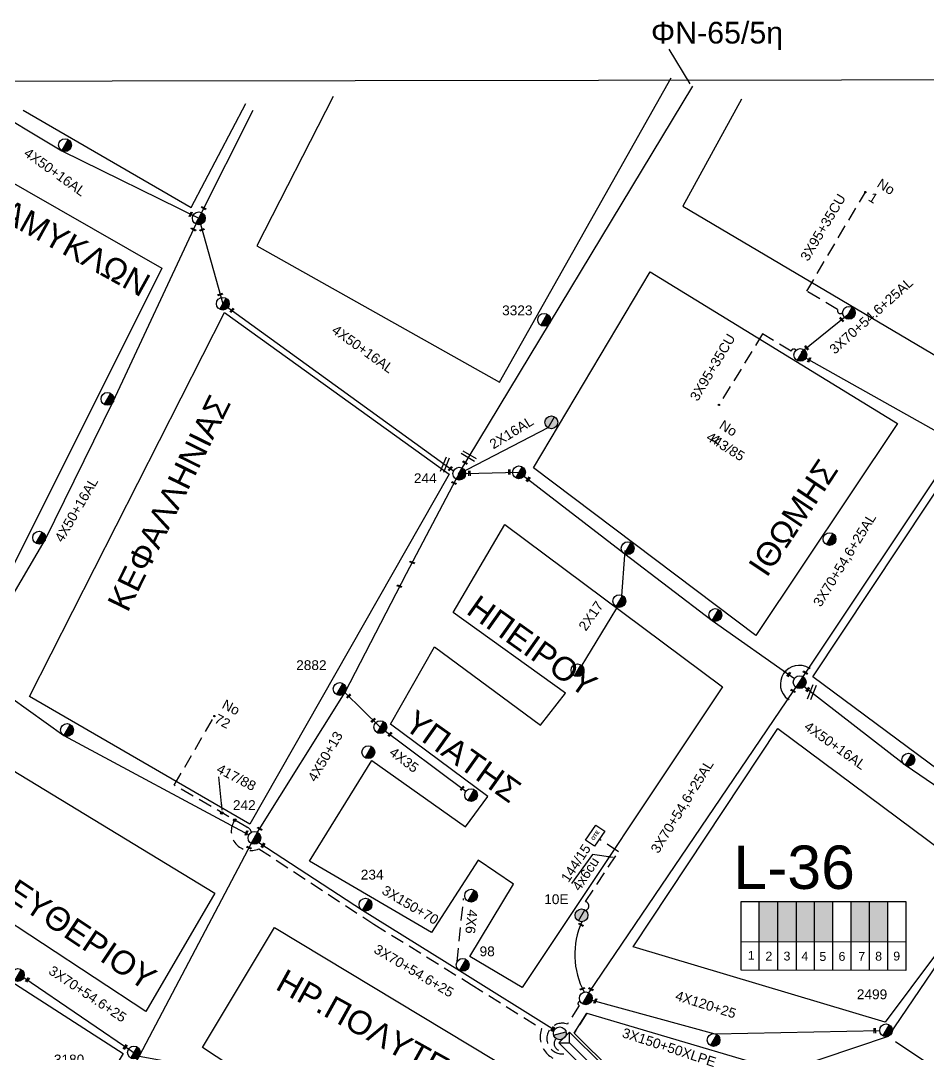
# Model space of a CAD drawing. Header units: millimetres. Extents: x 771 to 3391, y 686 to 1835.
# Drawn here: x 1808.2 to 1975.3, y 1582.1 to 1772.5 of the extents above; entities that cross this region are included whole.
import ezdxf

# ---------------------------------------------------------------- set-up
doc = ezdxf.new("R2010")
doc.units = ezdxf.units.MM
doc.linetypes.add('DASHED', pattern=[19.05, 12.7, -6.35])
for name, color, linetype in [('Pillar OTE', 7, 'Continuous'), ('Άγνωστα', 7, 'Continuous'), ('Γυμνά εναέρια ΧΤ (3Φ)   4x35CU', 7, 'Continuous'), ('Γυμνά εναέρια ΧΤ και ΦΟΠ (3Φ)   4x50+16AL', 7, 'Continuous'), ('Επιγραφές - Σχήματα', 7, 'Continuous'), ('Καλωδια Χ.Τ 3x95+35', 7, 'DASHED'), ('Καλώδια ΧΤ   3x150+50CU', 7, 'DASHED'), ('Καλώδια ΧΤ   3x150+70AL', 7, 'DASHED'), ('Μηχανική τομή', 7, 'Continuous'), ('Στύλος Ξύλινος', 7, 'Continuous'), ('Στύλος Ξύλινος @ 1', 7, 'Continuous'), ('Στύλος ΦΜ', 7, 'Continuous'), ('Στύλος ΦΜ @ 1', 7, 'Continuous'), ('Συνδέσεις', 7, 'Continuous'), ('Συνεστραμμένα ΧΤ   3x70+54.6+25 AL', 7, 'SYN_LINE'), ('Συνεστραμμένα ΧΤ   4x120+25 AL', 7, 'SYN_LINE'), ('Τομή', 7, 'Continuous'), ('Υποσταθμός εναέριος 2 στύλων', 7, 'Continuous'), ('Υποσταθμός πόλεως', 7, 'Continuous'), ('Υπόβαθρο ΔΕΗ', 7, 'Continuous'), ('Υπόγεια καλώδια Παροχών ΧΤ   4x50AL', 7, 'DASHED'), ('Υπόγεια καλώδια Παροχών ΧΤ   4x6', 7, 'DASHED')]:
    doc.layers.add(name, color=color, linetype=linetype)
doc.styles.add('arial', font='arial.ttf')
doc.styles.get("Standard").update_dxf_attribs({"font": 'arial.ttf'})
doc.linetypes.add('SYN_LINE', pattern='A,0.5,-0.0001,["/\\/\\/\\/",Standard,S=0.1,R=0,X=0,Y=-0.05],-0.25', length=0.7501)
doc.dimstyles.new('ISO-25', dxfattribs={"dimtxt": 2.5, "dimasz": 2.5, "dimexe": 1.25, "dimexo": 0.625, "dimtad": 1, "dimtxsty": 'Standard', "dimcen": 2.5, "dimadec": 0, "dimazin": 0, "dimtfac": 1, "dimtmove": 0, "dimatfit": 3, "dimfxl": 1, "dimarcsym": 0})

# ---------------------------------------------------------------- blocks, each defined once
blk = doc.blocks.new('ΥΠΑΡΧΩΝ ΤΣΙΜΕΝΤΕΝΙΟΣ ΣΤΥΛΟΣ')
at = {"layer": 'Στύλος ΦΜ'}
blk.add_hatch(color=7, dxfattribs=at).paths.add_polyline_path([(-1.29, -2.28, 0.574793), (2.62, 0, 0.268822), (1.3, 2.27)])
at = {"layer": 'Στύλος ΦΜ', "color": 7}
blk.add_line((-1.29, -2.28), (1.3, 2.27), dxfattribs=at)
blk.add_circle((0, 0), 2.62, dxfattribs=at)
at = {"layer": 'Στύλος ΦΜ', "flags": 4}
for tag, p in [('ΑΡΙΘΜΟΣ', (-4.68, 8.05)), ('ΤΥΠΟΣ', (-4.91, 3.03))]:
    blk.add_attdef(tag, p, '', height=4, dxfattribs=at)
blk = doc.blocks.new('ΥΠΟΣΤΑΘΜΟΣ ΕΝΑΕΡΙΟΣ ΕΠΙ 2 ΣΤΥΛΩΝ')
at = {"layer": 'Υποσταθμός εναέριος 2 στύλων', "linetype": 'Continuous'}
for points in [[(-11.97, -2.11, 0.574793), (-8.45, -0.07, 0.268822), (-9.64, 1.98)], [(9.68, -2.15, 0.574793), (13.19, -0.1, 0.268822), (12.01, 1.95)]]:
    blk.add_hatch(color=256, dxfattribs=at).paths.add_polyline_path(points)
for p, q in [((-11.97, -2.11), (-9.64, 1.98)), ((9.68, -2.15), (12.01, 1.95))]:
    blk.add_line(p, q, dxfattribs=at)
for centre in [(-10.81, -0.07), (10.84, -0.1)]:
    blk.add_circle(centre, 2.36, dxfattribs=at)
at = {"layer": 'Υποσταθμός πόλεως', "linetype": 'Continuous', "ltscale": 40}
blk.add_lwpolyline([(-8.57, 2.82), (8.57, 2.82), (8.57, -2.82), (-8.57, -2.82)], close=True, dxfattribs=at)
for points in [[(-5.75, 0), (-8.57, 2.82)], [(-8.57, -2.82), (-5.75, 0)], [(-5.75, 0), (5.75, 0)], [(5.75, 0), (8.57, 2.82)], [(8.57, -2.82), (5.75, 0)]]:
    blk.add_lwpolyline(points, dxfattribs=at)
at = {"layer": 'Υποσταθμός εναέριος 2 στύλων', "ltscale": 40, "flags": 1}
for tag, p in [('ΜΕΤΑΣΧΗΜΑΤΙΣΜΟΣ', (14.09, 2.51)), ('ΙΣΧΥΣ', (14.07, -0.28)), ('ΑΡΙΘΜΟΣ', (14.19, -3))]:
    blk.add_attdef(tag, p, '', height=1.8, dxfattribs=at)
blk = doc.blocks.new('ΜΗΧΑΝΙΚΗ ΤΟΜΗ')
at = {"layer": 'Μηχανική τομή', "ltscale": 40}
for p, q in [((-1.89, 0.78), (1.89, 0.78)), ((1.89, 0), (-1.89, 0))]:
    blk.add_line(p, q, dxfattribs=at)
blk = doc.blocks.new('ΤΟΜΗ')
at = {"layer": 'Τομή', "ltscale": 40}
for p, q in [((-5.68, 0), (5.68, 0)), ((5.68, -2.33), (-5.68, -2.33))]:
    blk.add_line(p, q, dxfattribs=at)
blk = doc.blocks.new('_ΣΥΝΔΕΣΗ')
at = {"layer": 'Συνδέσεις', "linetype": 'SYN_LINE', "ltscale": 40}
blk.add_hatch(color=256, dxfattribs=at).paths.add_polyline_path([(0.5, -0.01, 1), (-0.5, -0.01, 1)])
at = {"layer": 'Συνδέσεις'}
blk.add_circle((0, -0.01), 0.5, dxfattribs=at)
blk = doc.blocks.new('ΥΠΑΡΧΩΝ ΞΥΛΙΝΟΣ ΣΤΥΛΟΣ')
at = {"layer": 'Στύλος Ξύλινος'}
h = blk.add_hatch(color=7, dxfattribs=at)
h.paths.add_polyline_path([(-2.62, 0, 0.270008), (-1.29, -2.28), (1.3, 2.27, 0.576266)])
h.paths.add_polyline_path([(-1.29, -2.28, 0.574793), (2.62, 0, 0.268822), (1.3, 2.27)])
at = {"layer": 'Στύλος Ξύλινος', "color": 7}
blk.add_line((-1.29, -2.28), (1.3, 2.27), dxfattribs=at)
blk.add_circle((0, 0), 2.62, dxfattribs=at)
at = {"layer": 'Στύλος Ξύλινος', "flags": 4}
for tag, p in [('ΑΡΙΘΜΟΣ', (-4.91, 8.6)), ('ΤΥΠΟΣ', (-4.85, 3.39))]:
    blk.add_attdef(tag, p, '', height=4, dxfattribs=at)
blk = doc.blocks.new('PILLAR ΟΤΕ')
at = {"layer": 'Pillar OTE', "ltscale": 40}
blk.add_lwpolyline([(-3.31, 2.02), (3.39, 2.02), (3.39, -1.99), (-3.31, -1.99)], close=True, dxfattribs=at)
at = {"layer": 'Pillar OTE', "insert": (-1.81, 0.71), "char_height": 1.3575, "width": 109.961, "attachment_point": 1}
blk.add_mtext('{\\fArial|b1|i0|c161|p34;OTE}', dxfattribs=at)

msp = doc.modelspace()

# ---------------------------------------------------------------- hatches: boundary and pattern name
at = {"layer": 'Καλώδια ΧΤ   3x150+50CU', "linetype": 'DASHED', "ltscale": 0.2}
h = msp.add_hatch(color=1, dxfattribs=at)
h.dxf.hatch_style = 1
h.paths.add_polyline_path([(1947.64191, 1610.20152), (1944.20203, 1610.20174), (1944.20157, 1602.84115), (1947.64145, 1602.83781)])
h = msp.add_hatch(color=6, dxfattribs=at)
h.dxf.hatch_style = 1
h.paths.add_polyline_path([(1951.08148, 1610.20131), (1947.64191, 1610.20152), (1947.64145, 1602.83781), (1951.08102, 1602.83446)])
h = msp.add_hatch(color=85, dxfattribs=at)
h.dxf.hatch_style = 1
h.paths.add_polyline_path([(1954.37903, 1610.2011), (1951.08148, 1610.20131), (1951.08102, 1602.83446), (1954.37857, 1602.83126)])
h = msp.add_hatch(color=2, dxfattribs=at)
h.dxf.hatch_style = 1
h.paths.add_polyline_path([(1957.76503, 1610.20089), (1954.37903, 1610.2011), (1954.37857, 1602.83126), (1957.76457, 1602.82797)])
h = msp.add_hatch(color=5, dxfattribs=at)
h.dxf.hatch_style = 1
h.paths.add_polyline_path([(1964.49872, 1610.20047), (1961.16168, 1610.20067), (1961.16121, 1602.82468), (1964.49826, 1602.82143)])
h = msp.add_hatch(color=62, dxfattribs=at)
h.dxf.hatch_style = 1
h.paths.add_polyline_path([(1967.8871, 1610.20025), (1964.49872, 1610.20047), (1964.49826, 1602.82143), (1967.88664, 1602.81814)])

# ---------------------------------------------------------------- linework, layer by layer
at = {"layer": 'Pillar OTE', "ltscale": 40}
for points in [[(1940.87333, 1597.56166), (1940.87412, 1610.20194), (1971.2072, 1610.20005), (1971.20641, 1597.53229), (1940.87333, 1597.56259)], [(1944.20124, 1597.55926), (1944.20203, 1610.20174)], [(1947.64112, 1597.55583), (1947.64191, 1610.20152)], [(1951.08069, 1597.55239), (1951.08148, 1610.20131)], [(1954.37824, 1597.5491), (1954.37903, 1610.2011)], [(1957.76424, 1597.54572), (1957.76503, 1610.20089)], [(1961.16088, 1597.54233), (1961.16168, 1610.20067)], [(1964.49793, 1597.53899), (1964.49872, 1610.20047)], [(1967.88631, 1597.53561), (1967.8871, 1610.20025)], [(1940.87366, 1602.84438), (1971.20674, 1602.81492)]]:
    msp.add_lwpolyline(points, dxfattribs=at)
at = {"layer": 'Άγνωστα', "color": 151}
msp.add_lwpolyline([(1931.93889, 1760.43598), (1888.78619, 1688.96286)], dxfattribs=at)
at = {"layer": 'Άγνωστα', "color": 62}
for points in [[(1888.78619, 1688.96286), (1905.44904, 1697.65121)], [(1910.54727, 1652.03939), (1918.84054, 1665.71034), (1919.5089, 1674.89166)]]:
    msp.add_lwpolyline(points, dxfattribs=at)
at = {"layer": 'Γυμνά εναέρια ΧΤ (3Φ)   4x35CU', "color": 1, "linetype": 'Continuous', "ltscale": 0.2}
msp.add_lwpolyline([(1867.94706, 1648.72788), (1874.45032, 1642.35324), (1890.22154, 1630.53724)], dxfattribs=at)
at = {"layer": 'Γυμνά εναέρια ΧΤ και ΦΟΠ (3Φ)   4x50+16AL', "color": 5, "linetype": 'Continuous', "ltscale": 0.2}
msp.add_lwpolyline([(1799.4423, 1654.22392), (1812.72467, 1676.83881), (1825.27832, 1702.34596), (1841.02842, 1736.09964), (1851.05906, 1756.01462)], dxfattribs=at)
at = {"layer": 'Γυμνά εναέρια ΧΤ και ΦΟΠ (3Φ)   4x50+16AL', "color": 2, "linetype": 'Continuous', "ltscale": 0.2}
for points in [[(1800.8361, 1757.53217), (1815.8156, 1748.56579), (1841.02842, 1736.09964), (1845.45482, 1720.36288), (1887.90669, 1689.54621)], [(1924.81968, 1570.83554), (1968.02294, 1585.39069), (1992.13653, 1620.97653), (1971.09807, 1635.33305), (1952.49494, 1649.80417)]]:
    msp.add_lwpolyline(points, dxfattribs=at)
at = {"layer": 'Γυμνά εναέρια ΧΤ και ΦΟΠ (3Φ)   4x50+16AL', "color": 62, "linetype": 'Continuous', "ltscale": 0.2}
msp.add_lwpolyline([(1890.1587, 1689.10236), (1899.97828, 1689.30633), (1919.46331, 1674.26532), (1935.53955, 1661.98729), (1950.70069, 1651.31654)], dxfattribs=at)
at = {"layer": 'Γυμνά εναέρια ΧΤ και ΦΟΠ (3Φ)   4x50+16AL', "color": 1, "linetype": 'Continuous', "ltscale": 0.2}
msp.add_lwpolyline([(1851.85602, 1622.97396), (1867.98911, 1648.79518), (1879.28883, 1670.65303), (1888.43289, 1688.02254)], dxfattribs=at)
at = {"layer": 'Γυμνά εναέρια ΧΤ και ΦΟΠ (3Φ)   4x50+16AL', "color": 133, "linetype": 'Continuous', "ltscale": 0.2}
msp.add_lwpolyline([(1850.68943, 1620.9276), (1830.05164, 1581.73545), (1822.46496, 1569.83815), (1804.40577, 1542.73626)], dxfattribs=at)
at = {"layer": 'Γυμνά εναέρια ΧΤ και ΦΟΠ (3Φ)   4x50+16AL', "color": 30, "linetype": 'Continuous', "ltscale": 0.2}
msp.add_lwpolyline([(1969.28875, 1584.4148), (1993.00692, 1568.5728), (2012.10738, 1563.35134), (2040.09168, 1554.88953), (2058.59375, 1549.62662), (2078.13354, 1544.05959), (2097.50686, 1537.01416)], dxfattribs=at)
at = {"layer": 'Καλωδια Χ.Τ 3x95+35', "color": 62, "linetype": 'DASHED', "ltscale": 0.2}
for points in [[(1959.5486, 1718.6821, -0.790815966), (1958.64336, 1719.30687), (1952.954, 1722.67089), (1963.76097, 1740.94805)], [(1950.98648, 1711.81475, 0.682687177), (1950.10502, 1711.60838), (1944.84671, 1714.83278), (1936.80275, 1701.71481)]]:
    msp.add_lwpolyline(points, format="xyb", dxfattribs=at)
at = {"layer": 'Καλώδια ΧΤ   3x150+50CU', "color": 6, "linetype": 'DASHED', "ltscale": 0.2}
msp.add_lwpolyline([(1850.70665, 1622.98612, 0.280116495), (1849.87503, 1623.9137), (1836.522, 1631.65481), (1843.95454, 1644.47557)], format="xyb", dxfattribs=at)
at = {"layer": 'Καλώδια ΧΤ   3x150+50CU', "color": 62, "linetype": 'DASHED', "ltscale": 0.2}
msp.add_lwpolyline([(1911.27936, 1591.77242, 0.884773005), (1911.04345, 1591.0923), (1908.90839, 1587.63235, 1.483230716), (1909.0961, 1582.38372)], format="xyb", dxfattribs=at)
at = {"layer": 'Καλώδια ΧΤ   3x150+50CU', "linetype": 'DASHED', "ltscale": 0.2}
msp.add_lwpolyline([(1912.44838, 1589.67797), (1910.16693, 1585.98079)], dxfattribs=at)
at = {"layer": 'Καλώδια ΧΤ   3x150+50CU', "color": 1, "linetype": 'DASHED', "ltscale": 0.2}
msp.add_arc((1907.75313, 1584.04537), 1.30288, 135.5082828, 305.0113814, dxfattribs=at)
at = {"layer": 'Καλώδια ΧΤ   3x150+70AL', "color": 6, "linetype": 'DASHED', "ltscale": 0.2}
msp.add_lwpolyline([(1847.649, 1625.20419, 0.769128361), (1852.09359, 1619.94255), (1873.27011, 1606.05046), (1891.17488, 1594.94603), (1904.13844, 1586.79847, 0.561463562), (1908.84249, 1580.89795), (1911.04879, 1578.69503)], format="xyb", dxfattribs=at)
at = {"layer": 'Συνεστραμμένα ΧΤ   3x70+54.6+25 AL', "color": 62, "ltscale": 8}
msp.add_lwpolyline([(1951.94021, 1711.42842), (1960.5475, 1718.37802)], dxfattribs=at)
at = {"layer": 'Συνεστραμμένα ΧΤ   3x70+54.6+25 AL', "color": 62, "ltscale": 20}
msp.add_lwpolyline([(1912.86399, 1593.41801), (1951.76804, 1650.81622), (1980.91918, 1694.57937), (1952.79972, 1710.36135)], dxfattribs=at)
at = {"layer": 'Συνεστραμμένα ΧΤ   3x70+54.6+25 AL', "color": 133, "linetype": 'SYN_LINE', "ltscale": 20}
msp.add_lwpolyline([(1799.83476, 1652.46458), (1816.18764, 1640.81259), (1850.2331, 1622.50976)], dxfattribs=at)
at = {"layer": 'Συνεστραμμένα ΧΤ   3x70+54.6+25 AL', "color": 1, "linetype": 'SYN_LINE', "ltscale": 15}
msp.add_lwpolyline([(1852.10082, 1621.11683), (1871.1446, 1608.62384), (1889.04275, 1597.52353), (1906.4954, 1586.55458)], dxfattribs=at)
at = {"layer": 'Συνεστραμμένα ΧΤ   3x70+54.6+25 AL', "color": 133, "linetype": 'SYN_LINE', "ltscale": 15}
msp.add_lwpolyline([(1808.81376, 1596.24676), (1830.05164, 1581.73545), (1844.67428, 1579.10734), (1856.62802, 1570.39431), (1869.16507, 1561.82563), (1882.10637, 1554.90927)], dxfattribs=at)
at = {"layer": 'Συνεστραμμένα ΧΤ   3x70+54.6+25 AL', "color": 62, "ltscale": 10}
msp.add_arc((1925.02798, 1600.45301), 14.77823, 155.825887, 207.9220023, dxfattribs=at)
at = {"layer": 'Συνεστραμμένα ΧΤ   4x120+25 AL', "color": 2, "ltscale": 20}
msp.add_lwpolyline([(1913.41014, 1592.06998), (1936.04951, 1585.86002), (1966.39194, 1586.4546)], dxfattribs=at)
at = {"layer": 'Υπόβαθρο ΔΕΗ'}
for points in [[(2899.29583, 1762.81833), (885.09289, 1760.10556)], [(1865.78222, 1758.52549), (1851.73979, 1731.0563), (1896.41074, 1705.89986), (1927.99521, 1761.96956)], [(1940.95789, 1758.05289), (1930.13853, 1738.35146), (1977.26475, 1710.48653), (2009.50699, 1758.70784)], [(1808.67859, 1756.00771), (1839.60757, 1738.06493), (1849.70512, 1757.27976)], [(1798.41761, 1655.34603), (1750.15559, 1684.49192), (1790.32933, 1752.01053), (1834.25232, 1726.91819), (1798.41761, 1655.34603)], [(1902.62964, 1690.10185), (1924.12398, 1726.25205), (1969.66356, 1698.32713), (1943.5715, 1659.23439), (1902.62964, 1690.10185)], [(1809.8519, 1648.00057), (1845.73973, 1718.73316), (1887.14086, 1688.94828), (1887.14086, 1688.94828), (1850.41642, 1624.48422), (1809.8519, 1648.00057)], [(1954.08301, 1651.62703), (1980.80725, 1691.87948), (2023.83473, 1666.55072), (1992.62037, 1623.02774), (1954.08301, 1651.62703)], [(1861.38383, 1617.63379), (1872.89392, 1636.18757), (1890.15274, 1624.01438), (1894.22774, 1629.59053), (1876.3089, 1642.91752), (1884.41057, 1657.16919), (1903.94824, 1642.72697), (1908.52564, 1648.58192), (1887.87154, 1663.47023), (1897.36866, 1679.67512), (1937.47834, 1649.80511), (1900.5401, 1594.41089), (1890.9426, 1600.12086), (1898.98756, 1613.44413), (1892.49144, 1617.84002), (1883.88192, 1604.51677), (1861.38383, 1617.63379)], [(1708.09553, 1605.12023), (1743.35824, 1672.25222), (1791.99771, 1642.69918), (1777.41825, 1614.22893), (1827.10679, 1582.24511), (1804.86261, 1545.34277), (1708.09553, 1605.12023)], [(1947.61543, 1642.07695), (1986.2892, 1613.29861), (1967.42795, 1587.96899), (1921.01734, 1601.8475), (1947.61543, 1642.07695)], [(1793.16964, 1614.99496), (1803.64954, 1636.25878), (1843.97858, 1611.78077), (1831.28407, 1589.98349), (1793.16964, 1614.99496)], [(1913.53227, 1618.89886), (1909.65051, 1613.55841)], [(1815.77777, 1538.41335), (1837.65432, 1575.40872), (1881.81875, 1546.08815), (1886.09783, 1554.09031), (1841.70379, 1583.30307), (1854.94761, 1605.4655), (1895.57408, 1580.93118), (1915.92386, 1560.28976), (1862.51575, 1510.2294), (1815.77777, 1538.41335)], [(1912.44838, 1589.67797), (1958.94883, 1575.91333), (1946.45968, 1558.29526), (1938.96959, 1557.37643), (1910.16693, 1585.98079), (1912.44838, 1589.67797)]]:
    msp.add_lwpolyline(points, dxfattribs=at)
msp.add_arc((1951.57616, 1650.26843), 3.47193, 58.7088175, 233.4193753, dxfattribs=at)
at = {"layer": 'Υπόγεια καλώδια Παροχών ΧΤ   4x6', "color": 62, "linetype": 'DASHED', "ltscale": 0.2}
msp.add_lwpolyline([(1912.2407, 1608.59809, 0.777788272), (1912.20178, 1610.21155), (1918.30449, 1619.36344), (1914.75324, 1621.7315)], format="xyb", dxfattribs=at)
at = {"layer": 'Υπόγεια καλώδια Παροχών ΧΤ   4x6', "color": 173, "ltscale": 0.2}
msp.add_lwpolyline([(1888.56963, 1599.12042), (1889.77491, 1610.76617)], dxfattribs=at)

# ---------------------------------------------------------------- block references
at = {"layer": 'Pillar OTE', "xscale": 0.5, "yscale": 0.5, "zscale": 0.5, "rotation": 56.30365645861382}
msp.add_blockref('PILLAR ΟΤΕ', (1914.00047, 1622.33502), dxfattribs=at)
at = {"layer": 'Μηχανική τομή'}
for p, xscale, yscale, zscale, rotation in [((1839.61908, 1736.81444), 0.249999999999919, 0.249999999999919, 0.249999999999919, 68.45138536945211), ((1841.84948, 1737.91352), 0.2500000000002005, 0.2500000000002005, 0.2500000000002005, 331.5446991727721), ((1840.00698, 1733.97156), 0.2500000000002005, 0.2500000000002005, 0.2500000000002005, 331.5446991727721), ((1841.65609, 1733.86814), 0.249999999999919, 0.249999999999919, 0.249999999999919, 19.54182700506053), ((1845.00495, 1721.96228), 0.249999999999919, 0.249999999999919, 0.249999999999919, 19.54182700506053), ((1847.21729, 1719.07648), 0.249999999999919, 0.249999999999919, 0.249999999999919, 48.57150876516553), ((1959.32082, 1717.38759), 0.2500000000001928, 0.2500000000001928, 0.2500000000001928, 312.6268794242704), ((1952.85311, 1712.1655), 0.2500000000001928, 0.2500000000001928, 0.2500000000001928, 312.6268794242704), ((1953.50302, 1709.96966), 0.249999999999919, 0.249999999999919, 0.249999999999919, 61.16480834444039), ((1890.01792, 1691.00295), 0.25, 0.25, 0.25, 329.9065551637332), ((1887.40055, 1689.90664), 0.249999999999919, 0.249999999999919, 0.249999999999919, 48.57150876516553), ((1890.74956, 1689.11463), 0.2500000000001928, 0.2500000000001928, 0.2500000000001928, 272.4084397253563), ((1898.10244, 1689.34331), 0.2500000000001928, 0.2500000000001928, 0.2500000000001928, 272.4084397253563), ((1887.98826, 1687.22704), 0.25, 0.25, 0.25, 338.4956216679205), ((1901.57824, 1688.07128), 0.2500000000001928, 0.2500000000001928, 0.2500000000001928, 234.7429323348788), ((1880.27662, 1672.60862), 0.25, 0.25, 0.25, 338.4956216679205), ((1877.91168, 1668.22991), 0.25, 0.25, 0.25, 338.4956216679205), ((1949.71672, 1652.00908), 0.249999999999919, 0.249999999999919, 0.249999999999919, 55.83341609765002), ((1952.676, 1652.30501), 0.2500000000002005, 0.2500000000002005, 0.2500000000002005, 331.5446991727721), ((1950.40806, 1648.93849), 0.2500000000002005, 0.2500000000002005, 0.2500000000002005, 331.5446991727721), ((1953.22858, 1649.23348), 0.249999999999919, 0.249999999999919, 0.249999999999919, 55.83341609765002), ((1868.67686, 1647.99845), 0.249999999999919, 0.249999999999919, 0.249999999999919, 44.20010055418436), ((1873.20759, 1643.55732), 0.249999999999919, 0.249999999999919, 0.249999999999919, 44.20010055418436), ((1876.3106, 1640.95949), 0.249999999999919, 0.249999999999919, 0.249999999999919, 48.76466367481918), ((1889.58489, 1631.01423), 0.249999999999919, 0.249999999999919, 0.249999999999919, 48.76466367481918), ((1849.89157, 1622.80285), 0.249999999999919, 0.249999999999919, 0.249999999999919, 68.45138536945211), ((1852.20538, 1623.54722), 0.25, 0.25, 0.25, 330.4941505368928), ((1852.9517, 1620.5204), 0.249999999999919, 0.249999999999919, 0.249999999999919, 58.7571989022949), ((1850.23395, 1620.06262), 0.25, 0.25, 0.25, 338.4956216679205), ((1911.36825, 1605.86902), 0.2500000000002005, 0.2500000000002005, 0.2500000000002005, 331.5446991727721), ((1809.56943, 1595.73427), 0.249999999999919, 0.249999999999919, 0.249999999999919, 53.59483373180102), ((1911.66715, 1594.06692), 0.2500000000002005, 0.2500000000002005, 0.2500000000002005, 19.97657830281058), ((1913.16778, 1593.99498), 0.2500000000002005, 0.2500000000002005, 0.2500000000002005, 331.5446991727721), ((1914.11086, 1591.85599), 0.249999999999919, 0.249999999999919, 0.249999999999919, 68.45138536945211), ((1906.248, 1586.67534), 0.249999999999919, 0.249999999999919, 0.249999999999919, 58.7571989022949), ((1965.58904, 1586.43886), 0.249999999999919, 0.249999999999919, 0.249999999999919, 91.22547771767965), ((1827.55478, 1583.3546), 0.249999999999919, 0.249999999999919, 0.249999999999919, 53.59483373180102)]:
    msp.add_blockref('ΜΗΧΑΝΙΚΗ ΤΟΜΗ', p, dxfattribs=dict(at, xscale=xscale, yscale=yscale, zscale=zscale, rotation=rotation))
at = {"layer": 'Στύλος Ξύλινος @ 1', "ltscale": 40, "xscale": 0.4499999999998181, "yscale": 0.4499999999998181, "zscale": 0.4499999999998181}
msp.add_blockref('ΥΠΑΡΧΩΝ ΞΥΛΙΝΟΣ ΣΤΥΛΟΣ', (1905.94296, 1698.52286), dxfattribs=at)
at = {"layer": 'Στύλος Ξύλινος @ 1', "ltscale": 40}
ref = msp.add_blockref('ΥΠΑΡΧΩΝ ΞΥΛΙΝΟΣ ΣΤΥΛΟΣ', (1911.50077, 1607.68177), dxfattribs=dict(at, xscale=0.4499999999998181, yscale=0.4499999999998181, zscale=0.4499999999998181))
ref.add_attrib('ΤΥΠΟΣ', '10Ε', (1904.62632, 1609.7471), dxfattribs={"layer": 'Στύλος Ξύλινος', "height": 1.8, "flags": 4})
at = {"layer": 'Στύλος ΦΜ @ 1', "ltscale": 40, "xscale": 0.4499999999998181, "yscale": 0.4499999999998181, "zscale": 0.4499999999998181}
for p in [(1816.39663, 1749.59026), (1841.02609, 1736.10081), (1845.45256, 1720.36417), (1960.72636, 1718.68651), (1951.77266, 1710.93779), (1824.20629, 1702.83369), (1899.97602, 1689.30762), (1811.6302, 1677.27385), (1957.16252, 1677.00386), (1919.98263, 1675.32241), (1918.45166, 1665.57895), (1936.12058, 1663.01176), (1910.75347, 1652.83577), (1951.66382, 1650.63867), (1816.76868, 1641.83706), (1874.44805, 1642.35453), (1872.24857, 1637.74062), (1971.6791, 1636.35752), (1891.16411, 1629.83106), (1891.16341, 1611.29118), (1912.27843, 1592.39612), (1935.81288, 1584.70627)]:
    msp.add_blockref('ΥΠΑΡΧΩΝ ΤΣΙΜΕΝΤΕΝΙΟΣ ΣΤΥΛΟΣ', p, dxfattribs=at)
at = {"layer": 'Στύλος ΦΜ @ 1', "ltscale": 40}
ref = msp.add_blockref('ΥΠΑΡΧΩΝ ΤΣΙΜΕΝΤΕΝΙΟΣ ΣΤΥΛΟΣ', (1904.60672, 1717.39706), dxfattribs=dict(at, xscale=0.4499999999998181, yscale=0.4499999999998181, zscale=0.4499999999998181))
ref.add_attrib('ΤΥΠΟΣ', '3323', (1896.88014, 1718.24001), dxfattribs={"layer": 'Στύλος ΦΜ', "height": 1.8, "flags": 4})
ref = msp.add_blockref('ΥΠΑΡΧΩΝ ΤΣΙΜΕΝΤΕΝΙΟΣ ΣΤΥΛΟΣ', (1888.98153, 1689.06471), dxfattribs=dict(at, xscale=0.4499999999998181, yscale=0.4499999999998181, zscale=0.4499999999998181))
ref.add_attrib('ΤΥΠΟΣ', '244', (1880.63411, 1687.31798), dxfattribs={"layer": 'Στύλος ΦΜ', "height": 1.8, "flags": 4})
ref = msp.add_blockref('ΥΠΑΡΧΩΝ ΤΣΙΜΕΝΤΕΝΙΟΣ ΣΤΥΛΟΣ', (1866.96982, 1649.38525), dxfattribs=dict(at, xscale=0.4499999999998181, yscale=0.4499999999998181, zscale=0.4499999999998181))
ref.add_attrib('ΤΥΠΟΣ', '2882', (1858.95918, 1652.87785), dxfattribs={"layer": 'Στύλος ΦΜ', "height": 1.8, "flags": 4})
ref = msp.add_blockref('ΥΠΑΡΧΩΝ ΤΣΙΜΕΝΤΕΝΙΟΣ ΣΤΥΛΟΣ', (1851.27046, 1621.95207), dxfattribs=dict(at, xscale=0.4499999999998181, yscale=0.4499999999998181, zscale=0.4499999999998181))
ref.add_attrib('ΤΥΠΟΣ', '242', (1847.31043, 1627.08931), dxfattribs={"layer": 'Στύλος ΦΜ', "height": 1.8, "flags": 4})
ref = msp.add_blockref('ΥΠΑΡΧΩΝ ΤΣΙΜΕΝΤΕΝΙΟΣ ΣΤΥΛΟΣ', (1871.72564, 1609.64831), dxfattribs=dict(at, xscale=0.4499999999998181, yscale=0.4499999999998181, zscale=0.4499999999998181))
ref.add_attrib('ΤΥΠΟΣ', '234', (1870.85429, 1614.2773), dxfattribs={"layer": 'Στύλος ΦΜ', "height": 1.8, "flags": 4})
ref = msp.add_blockref('ΥΠΑΡΧΩΝ ΤΣΙΜΕΝΤΕΝΙΟΣ ΣΤΥΛΟΣ', (1889.62378, 1598.548), dxfattribs=dict(at, xscale=0.4499999999998181, yscale=0.4499999999998181, zscale=0.4499999999998181))
ref.add_attrib('ΤΥΠΟΣ', '98', (1892.72667, 1600.14573), dxfattribs={"layer": 'Στύλος ΦΜ', "height": 1.8, "flags": 4})
ref = msp.add_blockref('ΥΠΑΡΧΩΝ ΤΣΙΜΕΝΤΕΝΙΟΣ ΣΤΥΛΟΣ', (1807.72074, 1596.68543), dxfattribs=dict(at, xscale=0.4499999999998181, yscale=0.4499999999998181, zscale=0.4499999999998181))
ref.add_attrib('ΤΥΠΟΣ', '3181', (1799.65752, 1593.01401), dxfattribs={"layer": 'Στύλος ΦΜ', "height": 1.8, "flags": 4})
ref = msp.add_blockref('ΥΠΑΡΧΩΝ ΤΣΙΜΕΝΤΕΝΙΟΣ ΣΤΥΛΟΣ', (1967.56949, 1586.47767), dxfattribs=dict(at, xscale=0.4499999999998181, yscale=0.4499999999998181, zscale=0.4499999999998181))
ref.add_attrib('ΤΥΠΟΣ', '2499', (1962.18609, 1592.22574), dxfattribs={"layer": 'Στύλος ΦΜ', "height": 1.8, "flags": 4})
ref = msp.add_blockref('ΥΠΑΡΧΩΝ ΤΣΙΜΕΝΤΕΝΙΟΣ ΣΤΥΛΟΣ', (1829.08389, 1582.40671), dxfattribs=dict(at, xscale=0.4499999999998181, yscale=0.4499999999998181, zscale=0.4499999999998181))
ref.add_attrib('ΤΥΠΟΣ', '3180', (1814.34722, 1580.21708), dxfattribs={"layer": 'Στύλος ΦΜ', "height": 1.8, "flags": 4})
at = {"layer": 'Συνδέσεις'}
for p, xscale, yscale, zscale in [((1963.76097, 1740.94805), 0.25, 0.25, 0.25), ((1936.80275, 1701.71481), 0.25, 0.25, 0.25), ((1953.38373, 1653.24165), 0.25, 0.25, 0.25), ((1948.95927, 1652.55153), 0.25, 0.25, 0.25), ((1949.51882, 1647.49776), 0.25, 0.25, 0.25), ((1843.91148, 1644.4013), 0.25, 0.25, 0.25), ((1845.25391, 1626.53509), 0.4777242751394019, 0.4777242751394019, 0.4777242751394019), ((1847.64243, 1625.20693), 0.4777242751394019, 0.4777242751394019, 0.4777242751394019)]:
    msp.add_blockref('_ΣΥΝΔΕΣΗ', p, dxfattribs=dict(at, xscale=xscale, yscale=yscale, zscale=zscale))
at = {"layer": 'Τομή'}
for p, xscale, yscale, zscale, rotation in [((1890.86323, 1692.54161), 0.25, 0.25, 0.25, 329.5333948226192), ((1886.62506, 1690.59332), 0.2499999999998873, 0.2499999999998873, 0.2499999999998873, 248.1909067709115), ((1954.18849, 1648.69108), 0.2499999999998873, 0.2499999999998873, 0.2499999999998873, 248.1909067709115)]:
    msp.add_blockref('ΤΟΜΗ', p, dxfattribs=dict(at, xscale=xscale, yscale=yscale, zscale=zscale, rotation=rotation))
at = {"layer": 'Υποσταθμός εναέριος 2 στύλων', "xscale": 0.4999999999999999, "yscale": 0.4999999999999999, "zscale": 0.4999999999999999, "rotation": 315.0439302096913}
msp.add_blockref('ΥΠΟΣΤΑΘΜΟΣ ΕΝΑΕΡΙΟΣ ΕΠΙ 2 ΣΤΥΛΩΝ', (1911.33917, 1582.13333), dxfattribs=at)

# ---------------------------------------------------------------- texts
at = {"ltscale": 40, "char_height": 4, "width": 67.4273804, "attachment_point": 1, "style": 'arial'}
for s, insert, rotation in [('{\\H1.083x;AMYKΛΩN}', (1806.18742, 1739.86146), 331.0454334), ('{\\H1.083x;KEΦAΛΛHNIAΣ}', (1824.038, 1665.24215), 63.7701473), ('{\\H1.083x;IΘΩMHΣ}', (1941.98776, 1672.14282), 56.3655823), ('{\\H1.083x;HΠEIPOY}', (1892.5638, 1666.94412), 324.6409021), ('{\\H1.083x;YΠATHΣ}', (1881.02903, 1645.76348), 324.6409021), ('{\\H1.083x;AΓ.EΛEYΘEPIOY}', (1793.39234, 1624.12464), 326.2485831), ('{\\H1.083x;HP.ΠOΛYTEXNEIOY}', (1857.02592, 1597.96044), 330.9793671)]:
    msp.add_mtext(s, dxfattribs=dict(at, insert=insert, rotation=rotation))
at = {"ltscale": 30, "char_height": 1.63441, "width": 11.2572904, "attachment_point": 1}
for s, insert in [('1', (1942.11949, 1601.12298)), ('2', (1945.35796, 1600.98952)), ('3', (1948.68854, 1600.98952)), ('4', (1951.99205, 1600.98952)), ('5', (1955.29556, 1600.90834)), ('6', (1958.81569, 1600.9354)), ('7', (1962.44414, 1600.9354)), ('8', (1965.5581, 1600.96246)), ('9', (1968.88868, 1600.98952))]:
    msp.add_mtext(s, dxfattribs=dict(at, insert=insert))
at = {"layer": 'Άγνωστα', "color": 7}
note = msp.add_mtext_dynamic_manual_height_columns('No ', width=1.8, gutter_width=2.24951, heights=[0.04535, 0], dxfattribs=dict(at, insert=(1963.24317, 1745.68399), char_height=1.8, attachment_point=1, rotation=328.1057025))
for column, words in zip(note.columns.linked_columns, ['1\\P']):
    column.text = words
at = {"layer": 'Άγνωστα', "color": 7, "char_height": 1.8, "attachment_point": 1}
for s, gutter_width, insert, rotation in [('3X95+35CU', 12.5, (1951.66381, 1728.97358), 59.284683), ('3X95+35CU', 12.5, (1931.33785, 1703.18572), 59.284683), ('2X16AL', 12.5, (1894.32181, 1695.04049), 31.812838), ('2X17', 12.5, (1910.81643, 1660.9535), 55.2885804), ('4X50+13', 12.5, (1860.97967, 1633.02102), 59.8533125), ('4X35', 12.5, (1877.02986, 1638.80707), 323.0755113), ('417/88', 1.89396, (1844.96363, 1635.68301), 332.4338141), ('3X150+70', 12.5, (1875.48, 1613.31047), 329.2991179), ('3X70+54.6+25', 12.5, (1874.01178, 1602.45265), 329.2991179), ('3X70+54.6+25', 12.5, (1814.2098, 1598.52741), 326.2343604), ('4X120+25', 12.5, (1929.15644, 1593.83821), 342.5009876), ('3X150+50XLPE', 12.5, (1919.38039, 1586.99355), 341.8484102)]:
    msp.add_mtext_dynamic_manual_height_columns(s, width=1.8, gutter_width=gutter_width, heights=[0.04535], dxfattribs=dict(at, insert=insert, rotation=rotation))
at = {"layer": 'Άγνωστα', "color": 7}
note = msp.add_mtext_dynamic_manual_height_columns('No ', width=1.8, gutter_width=1.66374, heights=[0.04535, 0], dxfattribs=dict(at, insert=(1934.69834, 1700.87488), char_height=1.8, attachment_point=1, rotation=328.1057025))
for column, words in zip(note.columns.linked_columns, ['4']):
    column.text = words
note = msp.add_mtext_dynamic_manual_height_columns('443/85\\P', width=1.8, gutter_width=2.24951, heights=[0.04535, 0], dxfattribs=dict(at, insert=(1931.81288, 1699.00307), char_height=1.8, attachment_point=1, rotation=328.1057025))
note = msp.add_mtext_dynamic_manual_height_columns('No ', width=1.8, gutter_width=1.89396, heights=[0.04535, 0], dxfattribs=dict(at, insert=(1842.68843, 1649.25203), char_height=1.8, attachment_point=1, rotation=332.4338141))
for column, words in zip(note.columns.linked_columns, ['72']):
    column.text = words
at = {"layer": 'Γυμνά εναέρια ΧΤ και ΦΟΠ (3Φ)   4x50+16AL', "color": 7, "char_height": 1.8, "attachment_point": 1}
for insert, rotation in [((1809.70789, 1749.21408), 324.3806025), ((1866.39584, 1716.59862), 324.3806025), ((1814.38031, 1677.15364), 59.8533125), ((1953.36089, 1643.55192), 324.3806025)]:
    msp.add_mtext_dynamic_manual_height_columns('4X50+16AL', width=1.8, gutter_width=12.5, heights=[0.04535], dxfattribs=dict(at, insert=insert, rotation=rotation))
at = {"layer": 'Επιγραφές - Σχήματα', "ltscale": 0.2, "insert": (1924.28175, 1772.30531), "char_height": 4, "width": 19.6718533, "attachment_point": 1}
msp.add_mtext('ΦΝ-65/5η', dxfattribs=at)
at = {"layer": 'Συνεστραμμένα ΧΤ   3x70+54.6+25 AL', "color": 7, "char_height": 1.8, "attachment_point": 1}
for s, insert, rotation in [('3X70+54.6+25AL', (1956.93032, 1712.29538), 41.8191696), ('3X70+54,6+25AL', (1954.02069, 1665.30335), 58.3673681), ('3X70+54,6+25AL', (1924.10887, 1619.87919), 58.3673681)]:
    msp.add_mtext_dynamic_manual_height_columns(s, width=1.8, gutter_width=12.5, heights=[0.04535], dxfattribs=dict(at, insert=insert, rotation=rotation))
at = {"layer": 'Υπόβαθρο ΔΕΗ', "insert": (1939.4598, 1620.5382), "char_height": 8, "attachment_point": 1}
msp.add_mtext_dynamic_manual_height_columns('L-36', width=84.657329, gutter_width=12.5, heights=[0], dxfattribs=at)
at = {"layer": 'Υπόγεια καλώδια Παροχών ΧΤ   4x50AL', "color": 7, "ltscale": 0.2, "char_height": 1.8, "attachment_point": 1, "rotation": 56.7187991}
for s, insert in [('144/15', (1907.58095, 1614.57985)), ('4x6cu', (1909.65051, 1612.98889))]:
    msp.add_mtext_dynamic_manual_height_columns(s, width=1.8, gutter_width=12.5, heights=[0.11759], dxfattribs=dict(at, insert=insert))
at = {"layer": 'Υπόγεια καλώδια Παροχών ΧΤ   4x6', "color": 7, "insert": (1892.34407, 1608.6431), "char_height": 1.8, "attachment_point": 1, "rotation": 263.9889514}
msp.add_mtext_dynamic_manual_height_columns('4X6', width=1.8, gutter_width=12.5, heights=[0.04535], dxfattribs=at)

# ---------------------------------------------------------------- leaders
at = {"layer": 'Επιγραφές - Σχήματα', "ltscale": 40}
for points in [[(1931.47701, 1760.8697), (1927.64212, 1767.2948)], [(1845.33694, 1627.07044), (1844.70147, 1633.17327)], [(1917.33955, 1618.33508), (1913.53227, 1618.89886)]]:
    msp.add_leader(points, dimstyle='ISO-25', override={"dimasz": 1, "dimtad": 0}, dxfattribs=at)

doc.saveas('drawing.dxf')
